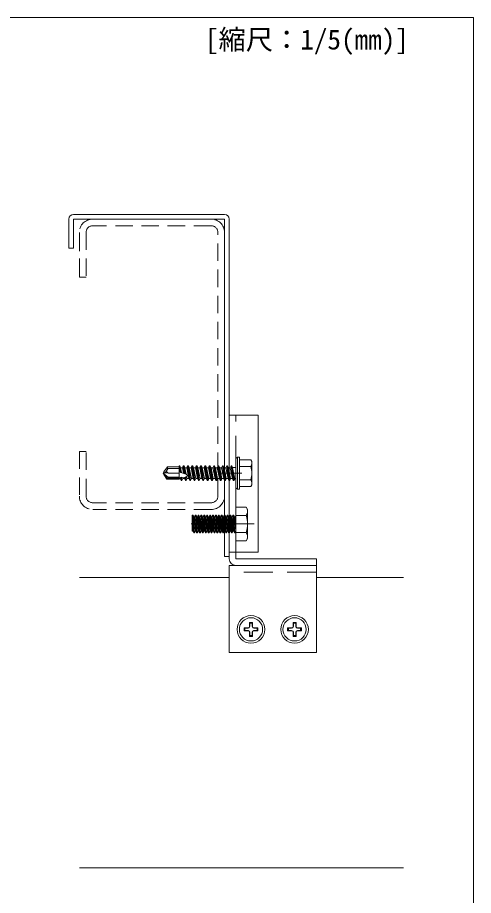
# Model space of a CAD drawing. Units: millimetres on the paper, with parts at other scales. Extents: x -210 to 210, y -148 to 148.
# Drawn here: x -80.6 to -49.2, y 35.2 to 95.6 of the extents above; entities that cross this region are included whole.
import ezdxf
from ezdxf.enums import TextEntityAlignment as Align

# ---------------------------------------------------------------- set-up
doc = ezdxf.new("R2010")
doc.units = ezdxf.units.MM
for name, pattern in [('CHAIN1', [8, 5, -1, 1, -1]), ('DASHED1', [1.8, 1.2, -0.6]), ('DASHED2', [3, 2, -1])]:
    doc.linetypes.add(name, pattern=pattern)
for name, color, linetype, lineweight in [('3-0_中心線', 4, 'CHAIN1', 18), ('3-9_躯体他', 4, 'DASHED1', 18), ('3-A_クリップ', 7, 'Continuous', 18), ('3-C_ビス__アンカ__ボルト__強調図形', 2, 'Continuous', 18), ('3-D_パネル', 4, 'Continuous', 18), ('F-3_野縁', 3, 'Continuous', 18)]:
    doc.layers.add(name, color=color, linetype=linetype, lineweight=lineweight)
doc.layers.add('F-6_文字__矢印', color=7, linetype='Continuous')
doc.styles.add('ＭＳ ゴシック', font='')
doc.styles.get('ＭＳ ゴシック').set_extended_font_data('MS Gothic')

msp = doc.modelspace()

# ---------------------------------------------------------------- linework, layer by layer
at = {"layer": '3-0_中心線'}
for p, q in [((-66.669, 64.256), (-65.199, 64.256)), ((-68.682, 60.756), (-64.357, 60.756))]:
    msp.add_line(p, q, dxfattribs=at)
at = {"layer": '3-9_躯体他'}
for p, q in [((-67.309, 81.756), (-75.469, 81.756)), ((-67.309, 81.296), (-75.469, 81.296)), ((-76.389, 77.756), (-76.389, 80.836)), ((-76.389, 80.836), (-76.389, 77.756)), ((-75.929, 80.836), (-75.929, 77.756)), ((-66.849, 62.676), (-66.849, 80.836)), ((-66.389, 62.676), (-66.389, 80.836)), ((-75.929, 77.756), (-76.389, 77.756)), ((-75.929, 65.756), (-76.389, 65.756)), ((-76.389, 65.756), (-76.389, 62.676)), ((-75.929, 62.676), (-75.929, 65.756)), ((-67.309, 62.216), (-75.469, 62.216)), ((-67.309, 61.756), (-75.469, 61.756))]:
    msp.add_line(p, q, dxfattribs=at)
for centre, radius, start, end in [((-75.469, 80.836), 0.92, 90, 180), ((-67.309, 80.836), 0.92, 0, 90), ((-75.469, 80.836), 0.46, 90, 180), ((-67.309, 80.836), 0.46, 0, 90), ((-75.469, 62.676), 0.92, 180, 270), ((-75.469, 62.676), 0.46, 180, 270), ((-67.309, 62.676), 0.46, 270, 0), ((-67.309, 62.676), 0.92, 270, 0)]:
    msp.add_arc(centre, radius, start, end, dxfattribs=at)
at = {"layer": '3-A_クリップ'}
for p, q in [((-77.109, 81.756), (-77.109, 79.756)), ((-66.389, 82.076), (-76.789, 82.076)), ((-76.789, 81.756), (-66.389, 81.756)), ((-76.789, 81.756), (-76.789, 79.756)), ((-66.389, 58.516), (-66.389, 81.756)), ((-66.069, 81.756), (-66.069, 58.656)), ((-77.109, 79.756), (-76.789, 79.756)), ((-66.069, 68.256), (-65.609, 68.256)), ((-66.069, 68.256), (-64.069, 68.256)), ((-66.069, 58.356), (-66.069, 68.256)), ((-64.069, 68.256), (-64.069, 58.816)), ((-64.069, 58.816), (-66.069, 58.816)), ((-65.609, 58.816), (-65.609, 58.356)), ((-66.389, 58.516), (-66.069, 58.516)), ((-60.069, 58.356), (-65.609, 58.356)), ((-60.069, 58.356), (-60.069, 57.896)), ((-66.069, 57.896), (-60.069, 57.896)), ((-65.609, 57.896), (-60.069, 57.896)), ((-60.069, 57.896), (-60.069, 51.896))]:
    msp.add_line(p, q, dxfattribs=at)
at = {"layer": '3-A_クリップ', "linetype": 'DASHED2'}
for p, q in [((-65.609, 58.816), (-65.609, 68.256)), ((-60.069, 57.436), (-66.069, 57.436))]:
    msp.add_line(p, q, dxfattribs=at)
at = {"layer": '3-A_クリップ'}
msp.add_lwpolyline([(-66.069, 57.896), (-66.069, 51.896), (-60.069, 51.896)], dxfattribs=at)
for centre, radius, start, end in [((-76.789, 81.756), 0.32, 90, 180), ((-66.389, 81.756), 0.32, 0, 90), ((-65.609, 58.356), 0.46, 180, 270)]:
    msp.add_arc(centre, radius, start, end, dxfattribs=at)
at = {"layer": '3-C_ビス__アンカ__ボルト__強調図形'}
for p, q in [((-65.359, 65.356), (-65.509, 65.356)), ((-65.359, 63.156), (-65.359, 65.356)), ((-69.479, 64.756), (-69.509, 64.756)), ((-69.509, 63.829), (-69.509, 64.756)), ((-69.479, 64.756), (-69.415, 64.327)), ((-69.479, 64.756), (-69.422, 64.631)), ((-69.239, 64.756), (-69.297, 64.631)), ((-69.16, 64.228), (-69.239, 64.756)), ((-69.179, 64.756), (-69.239, 64.756)), ((-69.179, 64.756), (-69.098, 64.212)), ((-69.179, 64.756), (-69.122, 64.631)), ((-68.939, 64.756), (-68.997, 64.631)), ((-68.789, 63.756), (-68.939, 64.756)), ((-68.879, 64.756), (-68.939, 64.756)), ((-68.879, 64.756), (-68.729, 63.756)), ((-68.879, 64.756), (-68.822, 64.631)), ((-68.639, 64.756), (-68.697, 64.631)), ((-68.489, 63.756), (-68.639, 64.756)), ((-68.579, 64.756), (-68.639, 64.756)), ((-68.579, 64.756), (-68.429, 63.756)), ((-68.579, 64.756), (-68.522, 64.631)), ((-68.339, 64.756), (-68.397, 64.631)), ((-68.189, 63.756), (-68.339, 64.756)), ((-68.279, 64.756), (-68.339, 64.756)), ((-68.279, 64.756), (-68.129, 63.756)), ((-68.279, 64.756), (-68.222, 64.631)), ((-68.039, 64.756), (-68.097, 64.631)), ((-67.889, 63.756), (-68.039, 64.756)), ((-67.979, 64.756), (-68.039, 64.756)), ((-67.979, 64.756), (-67.829, 63.756)), ((-67.979, 64.756), (-67.922, 64.631)), ((-67.739, 64.756), (-67.797, 64.631)), ((-67.589, 63.756), (-67.739, 64.756)), ((-67.679, 64.756), (-67.739, 64.756)), ((-67.679, 64.756), (-67.529, 63.756)), ((-67.679, 64.756), (-67.622, 64.631)), ((-67.439, 64.756), (-67.497, 64.631)), ((-67.289, 63.756), (-67.439, 64.756)), ((-67.379, 64.756), (-67.439, 64.756)), ((-67.379, 64.756), (-67.229, 63.756)), ((-67.379, 64.756), (-67.322, 64.631)), ((-67.139, 64.756), (-67.197, 64.631)), ((-66.989, 63.756), (-67.139, 64.756)), ((-67.079, 64.756), (-67.139, 64.756)), ((-67.079, 64.756), (-66.929, 63.756)), ((-67.079, 64.756), (-67.022, 64.631)), ((-66.839, 64.756), (-66.897, 64.631)), ((-66.689, 63.756), (-66.839, 64.756)), ((-66.779, 64.756), (-66.839, 64.756)), ((-66.779, 64.756), (-66.629, 63.756)), ((-66.779, 64.756), (-66.722, 64.631)), ((-66.539, 64.756), (-66.597, 64.631)), ((-66.389, 63.756), (-66.539, 64.756)), ((-66.479, 64.756), (-66.539, 64.756)), ((-66.479, 64.756), (-66.329, 63.756)), ((-66.479, 64.756), (-66.422, 64.631)), ((-66.239, 64.756), (-66.297, 64.631)), ((-66.089, 63.756), (-66.239, 64.756)), ((-66.179, 64.756), (-66.239, 64.756)), ((-66.179, 64.756), (-66.029, 63.756)), ((-66.179, 64.756), (-66.122, 64.631)), ((-65.939, 64.756), (-65.997, 64.631)), ((-65.789, 63.756), (-65.939, 64.756)), ((-65.879, 64.756), (-65.939, 64.756)), ((-65.879, 64.756), (-65.729, 63.756)), ((-65.879, 64.756), (-65.833, 64.656)), ((-64.581, 64.718), (-65.359, 64.718)), ((-64.509, 63.456), (-64.509, 65.056)), ((-70.609, 64.256), (-70.267, 63.979)), ((-70.581, 64.356), (-70.329, 64.681)), ((-70.359, 63.831), (-70.581, 64.156)), ((-69.509, 64.681), (-70.329, 64.681)), ((-70.253, 64.578), (-69.5, 64.578)), ((-70.219, 64.245), (-69.509, 64.245)), ((-69.483, 64.377), (-69.509, 64.556)), ((-69.354, 64.293), (-69.422, 64.631)), ((-69.297, 64.631), (-69.422, 64.631)), ((-69.22, 64.245), (-69.297, 64.631)), ((-69.033, 64.185), (-69.122, 64.631)), ((-68.997, 64.631), (-69.122, 64.631)), ((-68.847, 63.881), (-68.997, 64.631)), ((-68.672, 63.881), (-68.822, 64.631)), ((-68.697, 64.631), (-68.822, 64.631)), ((-68.547, 63.881), (-68.697, 64.631)), ((-68.372, 63.881), (-68.522, 64.631)), ((-68.397, 64.631), (-68.522, 64.631)), ((-68.247, 63.881), (-68.397, 64.631)), ((-68.072, 63.881), (-68.222, 64.631)), ((-68.097, 64.631), (-68.222, 64.631)), ((-67.947, 63.881), (-68.097, 64.631)), ((-67.772, 63.881), (-67.922, 64.631)), ((-67.797, 64.631), (-67.922, 64.631)), ((-67.647, 63.881), (-67.797, 64.631)), ((-67.472, 63.881), (-67.622, 64.631)), ((-67.497, 64.631), (-67.622, 64.631)), ((-67.347, 63.881), (-67.497, 64.631)), ((-67.172, 63.881), (-67.322, 64.631)), ((-67.197, 64.631), (-67.322, 64.631)), ((-67.047, 63.881), (-67.197, 64.631)), ((-66.872, 63.881), (-67.022, 64.631)), ((-66.897, 64.631), (-67.022, 64.631)), ((-66.747, 63.881), (-66.897, 64.631)), ((-66.572, 63.881), (-66.722, 64.631)), ((-66.597, 64.631), (-66.722, 64.631)), ((-66.447, 63.881), (-66.597, 64.631)), ((-66.272, 63.881), (-66.422, 64.631)), ((-66.297, 64.631), (-66.422, 64.631)), ((-66.147, 63.881), (-66.297, 64.631)), ((-65.972, 63.881), (-66.122, 64.631)), ((-65.997, 64.631), (-66.122, 64.631)), ((-65.847, 63.881), (-65.997, 64.631)), ((-65.683, 63.856), (-65.833, 64.656)), ((-65.609, 64.656), (-65.833, 64.656)), ((-70.267, 63.979), (-69.509, 63.979)), ((-69.447, 63.881), (-69.509, 63.881)), ((-69.447, 63.881), (-69.456, 63.929)), ((-69.389, 63.756), (-69.447, 63.881)), ((-69.389, 63.756), (-69.42, 63.96)), ((-69.329, 63.756), (-69.389, 63.756)), ((-69.361, 63.969), (-69.329, 63.756)), ((-69.329, 63.756), (-69.272, 63.881)), ((-69.272, 63.881), (-69.284, 63.94)), ((-69.147, 63.881), (-69.272, 63.881)), ((-69.147, 63.881), (-69.161, 63.953)), ((-69.089, 63.756), (-69.147, 63.881)), ((-69.089, 63.756), (-69.122, 63.973)), ((-69.029, 63.756), (-69.089, 63.756)), ((-69.066, 64.001), (-69.029, 63.756)), ((-69.029, 63.756), (-68.972, 63.881)), ((-68.972, 63.881), (-69.003, 64.035)), ((-68.847, 63.881), (-68.972, 63.881)), ((-68.789, 63.756), (-68.847, 63.881)), ((-68.729, 63.756), (-68.789, 63.756)), ((-68.729, 63.756), (-68.672, 63.881)), ((-68.547, 63.881), (-68.672, 63.881)), ((-68.489, 63.756), (-68.547, 63.881)), ((-68.429, 63.756), (-68.489, 63.756)), ((-68.429, 63.756), (-68.372, 63.881)), ((-68.247, 63.881), (-68.372, 63.881)), ((-68.189, 63.756), (-68.247, 63.881)), ((-68.129, 63.756), (-68.189, 63.756)), ((-68.129, 63.756), (-68.072, 63.881)), ((-67.947, 63.881), (-68.072, 63.881)), ((-67.889, 63.756), (-67.947, 63.881)), ((-67.829, 63.756), (-67.889, 63.756)), ((-67.829, 63.756), (-67.772, 63.881)), ((-67.647, 63.881), (-67.772, 63.881)), ((-67.589, 63.756), (-67.647, 63.881)), ((-67.529, 63.756), (-67.589, 63.756)), ((-67.529, 63.756), (-67.472, 63.881)), ((-67.347, 63.881), (-67.472, 63.881)), ((-67.289, 63.756), (-67.347, 63.881)), ((-67.229, 63.756), (-67.289, 63.756)), ((-67.229, 63.756), (-67.172, 63.881)), ((-67.047, 63.881), (-67.172, 63.881)), ((-66.989, 63.756), (-67.047, 63.881)), ((-66.929, 63.756), (-66.989, 63.756)), ((-66.929, 63.756), (-66.872, 63.881)), ((-66.747, 63.881), (-66.872, 63.881)), ((-66.689, 63.756), (-66.747, 63.881)), ((-66.629, 63.756), (-66.689, 63.756)), ((-66.629, 63.756), (-66.572, 63.881)), ((-66.447, 63.881), (-66.572, 63.881)), ((-66.389, 63.756), (-66.447, 63.881)), ((-66.329, 63.756), (-66.389, 63.756)), ((-66.329, 63.756), (-66.272, 63.881)), ((-66.147, 63.881), (-66.272, 63.881)), ((-66.089, 63.756), (-66.147, 63.881)), ((-66.029, 63.756), (-66.089, 63.756)), ((-66.029, 63.756), (-65.972, 63.881)), ((-65.847, 63.881), (-65.972, 63.881)), ((-65.789, 63.756), (-65.847, 63.881)), ((-65.729, 63.756), (-65.789, 63.756)), ((-65.729, 63.756), (-65.683, 63.856)), ((-65.609, 63.856), (-65.683, 63.856)), ((-64.581, 63.794), (-65.359, 63.794)), ((-65.359, 63.156), (-65.509, 63.156)), ((-64.899, 61.911), (-65.609, 61.911)), ((-65.609, 59.601), (-65.609, 61.911)), ((-64.809, 61.756), (-64.899, 61.911)), ((-64.809, 59.756), (-64.809, 61.756)), ((-68.597, 61.356), (-68.609, 61.334)), ((-68.609, 60.264), (-68.609, 61.334)), ((-68.497, 60.156), (-68.597, 61.356)), ((-68.572, 61.356), (-68.597, 61.356)), ((-68.572, 61.356), (-68.472, 60.156)), ((-68.572, 61.356), (-68.509, 61.248)), ((-68.409, 60.264), (-68.509, 61.248)), ((-68.459, 61.248), (-68.509, 61.248)), ((-68.397, 61.356), (-68.459, 61.248)), ((-68.459, 61.248), (-68.359, 60.264)), ((-68.297, 60.156), (-68.397, 61.356)), ((-68.397, 61.356), (-68.372, 61.356)), ((-68.372, 61.356), (-68.272, 60.156)), ((-68.372, 61.356), (-68.309, 61.248)), ((-68.209, 60.264), (-68.309, 61.248)), ((-68.309, 61.248), (-68.259, 61.248)), ((-68.197, 61.356), (-68.259, 61.248)), ((-68.259, 61.248), (-68.159, 60.264)), ((-68.097, 60.156), (-68.197, 61.356)), ((-68.197, 61.356), (-68.172, 61.356)), ((-68.172, 61.356), (-68.072, 60.156)), ((-68.172, 61.356), (-68.109, 61.248)), ((-68.009, 60.264), (-68.109, 61.248)), ((-68.109, 61.248), (-68.059, 61.248)), ((-67.997, 61.356), (-68.059, 61.248)), ((-67.959, 60.264), (-68.059, 61.248)), ((-67.897, 60.156), (-67.997, 61.356)), ((-67.972, 61.356), (-67.997, 61.356)), ((-67.972, 61.356), (-67.872, 60.156)), ((-67.972, 61.356), (-67.909, 61.248)), ((-67.809, 60.264), (-67.909, 61.248)), ((-67.859, 61.248), (-67.909, 61.248)), ((-67.797, 61.356), (-67.859, 61.248)), ((-67.859, 61.248), (-67.759, 60.264)), ((-67.697, 60.156), (-67.797, 61.356)), ((-67.797, 61.356), (-67.772, 61.356)), ((-67.772, 61.356), (-67.672, 60.156)), ((-67.772, 61.356), (-67.709, 61.248)), ((-67.609, 60.264), (-67.709, 61.248)), ((-67.709, 61.248), (-67.659, 61.248)), ((-67.597, 61.356), (-67.659, 61.248)), ((-67.659, 61.248), (-67.559, 60.264)), ((-67.497, 60.156), (-67.597, 61.356)), ((-67.597, 61.356), (-67.572, 61.356)), ((-67.572, 61.356), (-67.472, 60.156)), ((-67.409, 60.264), (-67.509, 61.248)), ((-67.397, 61.356), (-67.459, 61.248)), ((-67.359, 60.264), (-67.459, 61.248)), ((-67.297, 60.156), (-67.397, 61.356)), ((-67.372, 61.356), (-67.397, 61.356)), ((-67.372, 61.356), (-67.272, 60.156)), ((-67.372, 61.356), (-67.309, 61.248)), ((-67.209, 60.264), (-67.309, 61.248)), ((-67.309, 61.248), (-67.259, 61.248)), ((-67.197, 61.356), (-67.259, 61.248)), ((-67.259, 61.248), (-67.159, 60.264)), ((-67.097, 60.156), (-67.197, 61.356)), ((-67.197, 61.356), (-67.172, 61.356)), ((-67.172, 61.356), (-67.072, 60.156)), ((-67.172, 61.356), (-67.109, 61.248)), ((-67.009, 60.264), (-67.109, 61.248)), ((-67.109, 61.248), (-67.059, 61.248)), ((-66.997, 61.356), (-67.059, 61.248)), ((-66.959, 60.264), (-67.059, 61.248)), ((-66.897, 60.156), (-66.997, 61.356)), ((-66.972, 61.356), (-66.997, 61.356)), ((-66.972, 61.356), (-66.872, 60.156)), ((-66.972, 61.356), (-66.909, 61.248)), ((-66.809, 60.264), (-66.909, 61.248)), ((-66.859, 61.248), (-66.909, 61.248)), ((-66.797, 61.356), (-66.859, 61.248)), ((-66.859, 61.248), (-66.759, 60.264)), ((-66.697, 60.156), (-66.797, 61.356)), ((-66.797, 61.356), (-66.772, 61.356)), ((-66.772, 61.356), (-66.672, 60.156)), ((-66.772, 61.356), (-66.709, 61.248)), ((-66.609, 60.264), (-66.709, 61.248)), ((-66.709, 61.248), (-66.659, 61.248)), ((-66.597, 61.356), (-66.659, 61.248)), ((-66.659, 61.248), (-66.559, 60.264)), ((-66.497, 60.156), (-66.597, 61.356)), ((-66.597, 61.356), (-66.572, 61.356)), ((-66.572, 61.356), (-66.472, 60.156)), ((-66.572, 61.356), (-66.509, 61.248)), ((-66.409, 60.264), (-66.509, 61.248)), ((-66.509, 61.248), (-66.459, 61.248)), ((-66.397, 61.356), (-66.459, 61.248)), ((-66.359, 60.264), (-66.459, 61.248)), ((-66.297, 60.156), (-66.397, 61.356)), ((-66.372, 61.356), (-66.397, 61.356)), ((-66.372, 61.356), (-66.272, 60.156)), ((-66.372, 61.356), (-66.309, 61.248)), ((-66.209, 60.264), (-66.309, 61.248)), ((-66.259, 61.248), (-66.309, 61.248)), ((-66.197, 61.356), (-66.259, 61.248)), ((-66.259, 61.248), (-66.159, 60.264)), ((-66.097, 60.156), (-66.197, 61.356)), ((-66.197, 61.356), (-66.172, 61.356)), ((-66.172, 61.356), (-66.072, 60.156)), ((-66.172, 61.356), (-66.109, 61.248)), ((-66.009, 60.264), (-66.109, 61.248)), ((-66.109, 61.248), (-66.059, 61.248)), ((-65.997, 61.356), (-66.059, 61.248)), ((-66.059, 61.248), (-65.959, 60.264)), ((-65.897, 60.156), (-65.997, 61.356)), ((-65.997, 61.356), (-65.972, 61.356)), ((-65.972, 61.356), (-65.872, 60.156)), ((-65.972, 61.356), (-65.909, 61.248)), ((-65.809, 60.264), (-65.909, 61.248)), ((-65.909, 61.248), (-65.859, 61.248)), ((-65.797, 61.356), (-65.859, 61.248)), ((-65.759, 60.264), (-65.859, 61.248)), ((-65.697, 60.156), (-65.797, 61.356)), ((-65.772, 61.356), (-65.797, 61.356)), ((-65.772, 61.356), (-65.672, 60.156)), ((-65.772, 61.356), (-65.709, 61.248)), ((-65.609, 60.264), (-65.709, 61.248)), ((-65.659, 61.248), (-65.709, 61.248)), ((-65.609, 61.334), (-65.659, 61.248)), ((-65.659, 61.248), (-65.609, 60.756)), ((-64.899, 61.333), (-65.609, 61.333)), ((-68.559, 60.264), (-68.609, 60.756)), ((-68.609, 60.264), (-68.559, 60.264)), ((-68.497, 60.156), (-68.559, 60.264)), ((-68.472, 60.156), (-68.497, 60.156)), ((-68.472, 60.156), (-68.409, 60.264)), ((-68.359, 60.264), (-68.409, 60.264)), ((-68.297, 60.156), (-68.359, 60.264)), ((-68.297, 60.156), (-68.272, 60.156)), ((-68.272, 60.156), (-68.209, 60.264)), ((-68.209, 60.264), (-68.159, 60.264)), ((-68.097, 60.156), (-68.159, 60.264)), ((-68.097, 60.156), (-68.072, 60.156)), ((-68.072, 60.156), (-68.009, 60.264)), ((-68.009, 60.264), (-67.959, 60.264)), ((-67.897, 60.156), (-67.959, 60.264)), ((-67.872, 60.156), (-67.897, 60.156)), ((-67.872, 60.156), (-67.809, 60.264)), ((-67.759, 60.264), (-67.809, 60.264)), ((-67.697, 60.156), (-67.759, 60.264)), ((-67.697, 60.156), (-67.672, 60.156)), ((-67.672, 60.156), (-67.609, 60.264)), ((-67.609, 60.264), (-67.559, 60.264)), ((-67.497, 60.156), (-67.559, 60.264)), ((-67.497, 60.156), (-67.472, 60.156)), ((-67.472, 60.156), (-67.409, 60.264)), ((-67.359, 60.264), (-67.409, 60.264)), ((-67.297, 60.156), (-67.359, 60.264)), ((-67.272, 60.156), (-67.297, 60.156)), ((-67.272, 60.156), (-67.209, 60.264)), ((-67.209, 60.264), (-67.159, 60.264)), ((-67.097, 60.156), (-67.159, 60.264)), ((-67.097, 60.156), (-67.072, 60.156)), ((-67.072, 60.156), (-67.009, 60.264)), ((-67.009, 60.264), (-66.959, 60.264)), ((-66.897, 60.156), (-66.959, 60.264)), ((-66.872, 60.156), (-66.897, 60.156)), ((-66.872, 60.156), (-66.809, 60.264)), ((-66.759, 60.264), (-66.809, 60.264)), ((-66.697, 60.156), (-66.759, 60.264)), ((-66.697, 60.156), (-66.672, 60.156)), ((-66.672, 60.156), (-66.609, 60.264)), ((-66.609, 60.264), (-66.559, 60.264)), ((-66.497, 60.156), (-66.559, 60.264)), ((-66.497, 60.156), (-66.472, 60.156)), ((-66.472, 60.156), (-66.409, 60.264)), ((-66.409, 60.264), (-66.359, 60.264)), ((-66.297, 60.156), (-66.359, 60.264)), ((-66.272, 60.156), (-66.297, 60.156)), ((-66.272, 60.156), (-66.209, 60.264)), ((-66.159, 60.264), (-66.209, 60.264)), ((-66.097, 60.156), (-66.159, 60.264)), ((-66.097, 60.156), (-66.072, 60.156)), ((-66.072, 60.156), (-66.009, 60.264)), ((-66.009, 60.264), (-65.959, 60.264)), ((-65.897, 60.156), (-65.959, 60.264)), ((-65.897, 60.156), (-65.872, 60.156)), ((-65.872, 60.156), (-65.809, 60.264)), ((-65.809, 60.264), (-65.759, 60.264)), ((-65.697, 60.156), (-65.759, 60.264)), ((-65.672, 60.156), (-65.697, 60.156)), ((-65.672, 60.156), (-65.609, 60.264)), ((-64.899, 60.179), (-65.609, 60.179)), ((-64.899, 59.601), (-65.609, 59.601)), ((-64.809, 59.756), (-64.899, 59.601)), ((-64.469, 53.976), (-64.669, 53.976)), ((-64.669, 53.976), (-64.669, 53.696)), ((-64.489, 53.696), (-64.489, 53.916)), ((-64.469, 53.976), (-64.469, 53.696)), ((-61.469, 53.976), (-61.669, 53.976)), ((-61.669, 53.976), (-61.669, 53.696)), ((-61.489, 53.696), (-61.489, 53.916)), ((-61.469, 53.976), (-61.469, 53.696)), ((-64.769, 53.396), (-65.049, 53.396)), ((-64.769, 53.576), (-64.989, 53.576)), ((-64.989, 53.416), (-64.989, 53.576)), ((-64.769, 53.416), (-64.989, 53.416)), ((-64.669, 53.016), (-64.669, 53.296)), ((-64.649, 53.296), (-64.649, 53.076)), ((-64.469, 53.016), (-64.469, 53.296)), ((-64.369, 53.596), (-64.089, 53.596)), ((-64.369, 53.416), (-64.149, 53.416)), ((-61.769, 53.396), (-62.049, 53.396)), ((-61.769, 53.576), (-61.989, 53.576)), ((-61.989, 53.416), (-61.989, 53.576)), ((-61.769, 53.416), (-61.989, 53.416)), ((-61.669, 53.016), (-61.669, 53.296)), ((-61.649, 53.296), (-61.649, 53.076)), ((-61.469, 53.016), (-61.469, 53.296)), ((-61.369, 53.596), (-61.089, 53.596)), ((-61.369, 53.416), (-61.149, 53.416)), ((-64.669, 53.016), (-64.469, 53.016)), ((-61.669, 53.016), (-61.469, 53.016))]:
    msp.add_line(p, q, dxfattribs=at)
for points in [[(-65.509, 63.156), (-65.509, 65.356), (-65.609, 65.256)], [(-65.509, 63.156), (-65.609, 63.256), (-65.609, 65.256)], [(-64.509, 65.056), (-64.581, 65.18), (-65.359, 65.18)], [(-69.509, 63.911), (-70.338, 63.911), (-70.529, 64.191)], [(-69.509, 63.831), (-70.359, 63.831), (-70.338, 63.911)], [(-64.509, 63.456), (-64.581, 63.332), (-65.359, 63.332)], [(-67.572, 61.356), (-67.509, 61.248), (-67.459, 61.248)], [(-64.649, 53.696), (-64.649, 53.916), (-64.489, 53.916)], [(-61.649, 53.696), (-61.649, 53.916), (-61.489, 53.916)], [(-64.769, 53.596), (-65.049, 53.596), (-65.049, 53.396)], [(-64.489, 53.296), (-64.489, 53.076), (-64.649, 53.076)], [(-64.369, 53.396), (-64.089, 53.396), (-64.089, 53.596)], [(-64.369, 53.576), (-64.149, 53.576), (-64.149, 53.416)], [(-61.769, 53.596), (-62.049, 53.596), (-62.049, 53.396)], [(-61.489, 53.296), (-61.489, 53.076), (-61.649, 53.076)], [(-61.369, 53.396), (-61.089, 53.396), (-61.089, 53.596)], [(-61.369, 53.576), (-61.149, 53.576), (-61.149, 53.416)]]:
    msp.add_lwpolyline(points, dxfattribs=at)
for centre, radius in [((-64.569, 53.496), 0.95), ((-61.569, 53.496), 0.95), ((-64.569, 53.496), 0.8), ((-61.569, 53.496), 0.8)]:
    msp.add_circle(centre, radius, dxfattribs=at)
for centre, radius, start, end in [((-65.195, 65.034), 0.691, 332.72818, 352.88758), ((-66.038, 64.256), 1.528, 342.41205, 17.58795), ((-70.417, 64.256), 0.192, 148.6204, 211.3796), ((-70.716, 64.72), 0.477, 282.95806, 303.46934), ((-70.432, 63.605), 0.674, 71.58336, 105.23213), ((-70.521, 64.439), 0.134, 300.20128, 330.0959), ((-70.791, 64.65), 0.476, 324.24241, 342.60135), ((-70.18, 64.414), 0.18, 163.7369, 191.40419), ((-70.151, 64.453), 0.219, 199.96402, 251.85474), ((-70.18, 64.414), 0.18, 113.99666, 153.93747), ((-70.735, 64.611), 0.411, 345.41495, 9.75084), ((-70.227, 64.677), 0.103, 196.98066, 255.00134), ((-69.106, 64.813), 0.576, 225.58881, 255.25723), ((-68.884, 65.291), 1.099, 250.3806, 257.46439), ((-69.199, 63.878), 0.349, 42.54206, 77.34161), ((-68.992, 64.101), 0.0523, 299.14234, 13.89801), ((-69.515, 64.014), 0.104, 273.29153, 324.19192), ((-69.376, 63.866), 0.104, 57.72436, 122.27564), ((-69.24, 64.111), 0.176, 242.89436, 301.97894), ((-70.425, 66.612), 2.943, 295.75994, 299.70844), ((-65.195, 63.478), 0.691, 7.11242, 27.27182), ((-65.321, 61.622), 0.511, 325.61575, 25.61575), ((-66.72, 60.756), 1.911, 342.41205, 17.58795), ((-65.321, 59.89), 0.511, 334.38425, 34.38425), ((-64.769, 53.696), 0.12, 270, 0), ((-64.769, 53.696), 0.1, 270, 0), ((-64.769, 53.296), 0.12, 0, 90), ((-64.769, 53.296), 0.1, 0, 90), ((-64.369, 53.696), 0.12, 180, 270), ((-64.369, 53.296), 0.12, 90, 180), ((-64.369, 53.696), 0.1, 180, 270), ((-64.369, 53.296), 0.1, 90, 180), ((-61.769, 53.696), 0.12, 270, 0), ((-61.769, 53.696), 0.1, 270, 0), ((-61.769, 53.296), 0.12, 0, 90), ((-61.769, 53.296), 0.1, 0, 90), ((-61.369, 53.696), 0.12, 180, 270), ((-61.369, 53.296), 0.12, 90, 180), ((-61.369, 53.696), 0.1, 180, 270), ((-61.369, 53.296), 0.1, 90, 180)]:
    msp.add_arc(centre, radius, start, end, dxfattribs=at)
at = {"layer": '3-D_パネル'}
for p, q in [((-76.389, 57.076), (-66.069, 57.076)), ((-60.069, 57.076), (-54.069, 57.076)), ((-76.389, 37.076), (-54.069, 37.076))]:
    msp.add_line(p, q, dxfattribs=at)
at = {"layer": 'F-3_野縁'}
for p, q in [((-191, 95.637), (-49.25, 95.637)), ((-49.25, 95.637), (-49.25, -40.65))]:
    msp.add_line(p, q, dxfattribs=at)

# ---------------------------------------------------------------- texts
at = {"layer": 'F-6_文字__矢印', "style": 'ＭＳ ゴシック'}
msp.add_text('[縮尺：1/5(mm)]', height=1.375, dxfattribs=at).set_placement((-67.739, 93.024), align=Align.BOTTOM_LEFT)

doc.saveas('drawing.dxf')
